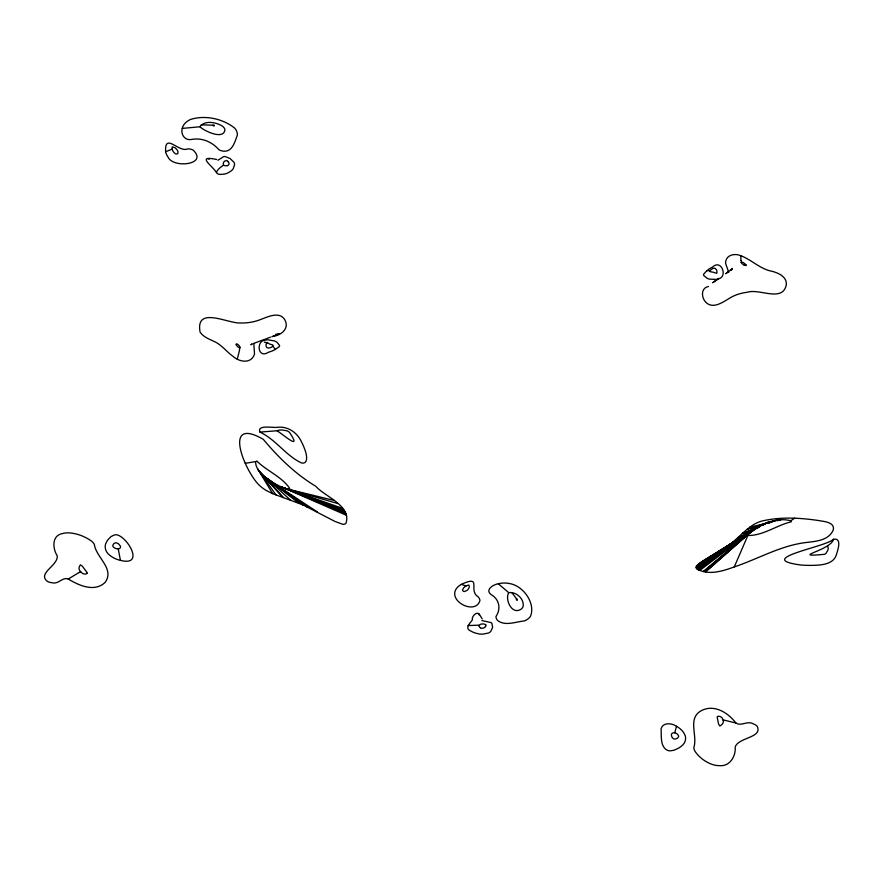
<?xml version="1.0" encoding="UTF-8"?>
<svg xmlns="http://www.w3.org/2000/svg" width="883" height="883" viewBox="0 0 883 883"><rect width="100%" height="100%" fill="white"/><g stroke="black" fill="none" stroke-linecap="round" stroke-linejoin="round"><path stroke-width="1.32" d="M253.829 343.52L254.492 353.862A16.435 11.887 7.3 0 1 253.377 356.644C248.829 363.951 238.553 361.357 233.156 356.467C226.39 351.666 221.379 344.348 213.498 341.18C208.675 338.862 203.156 336.787 200.088 332.129C195.198 305.562 227.869 323.62 240.331 323.001A42.958 31.06 7.3 0 0 248.509 322.593A39.901 28.841 7.3 0 0 256.556 320.904C264.425 318.818 278.84 309.536 284.944 319.988C289.58 328.708 280.971 335.529 272.902 336.335M239.503 350.275L237.284 359.171M485.926 624.789L483.917 623.961A9.492 6.865 7.3 0 0 483.034 623.961A13.841 10.011 7.3 0 0 480.86 624.138L478.674 625.55A3.013 2.185 7.3 0 0 478.774 625.904A4.426 3.201 7.3 0 0 480.142 627.515A3.532 2.55 7.3 0 0 480.473 627.747M199.911 126.777C204.668 119.989 216.026 122.207 222.273 126.037A8.698 6.291 7.3 0 1 224.006 127.726A8.962 6.479 7.3 0 1 224.966 129.646C223.852 140.441 204.083 130.894 199.911 126.777L182.262 128.41C180.518 134.139 184.724 140.662 191.081 139.525C201.865 137.395 211.876 141.766 218.951 149.724A7.55 5.464 7.3 0 0 220.838 150.585L221.699 150.838A9.68 6.998 7.3 0 0 224.425 151.225C232.593 151.446 235.077 141.291 237.306 135.22A12.66 9.15 7.3 0 0 237.174 132.748L236.567 130.993A17.969 12.991 7.3 0 0 234.856 128.267C223.167 118.719 205.154 114.801 190.596 119.437A20.353 14.713 7.3 0 0 185.562 122.737L184.083 124.426A18.962 13.709 7.3 0 0 182.262 128.41M213.951 125.176A6.402 4.625 7.3 0 0 213.554 125.011L212.671 125.43L213.807 125.971A1.347 0.982 7.3 0 0 214.271 125.872L214.293 125.342M479.094 614.866C477.979 610.186 471.069 616.422 472.405 619.855C469.888 623.497 463.961 628.508 471.345 631.29A17.439 12.616 7.3 0 0 474.922 632.934L478.95 633.917A16.766 12.13 7.3 0 0 482.979 634.137L488.509 633.012A8.742 6.313 7.3 0 0 490.672 631.544L492.637 627.416L491.93 623.53A4.272 3.091 7.3 0 0 490.97 622.57L481.897 620.572M517.416 600.043L516.886 600.197A1.347 0.971 7.3 0 1 516.412 599.932L516.345 598.983L517.372 599.325A5.982 4.327 7.3 0 1 517.416 599.656M285.441 488.442L288.741 489.248L289.79 488.498C281.578 476.478 266.975 471.114 256.798 461.014L255.485 461.975L256.092 465.418A30.055 21.722 7.3 0 0 257.571 468.707L272.648 493.641L303.145 504.977L335.032 521.478L342.747 524.281A3.389 2.45 7.3 0 0 345.948 523.277C351.942 505.738 324.238 496.279 315.959 486.401C295.43 474.061 278.443 457.46 263.266 439.315C220.452 414.69 246.18 474.657 260.529 486.367A35.552 25.706 7.3 0 0 266.379 490.551L272.648 493.641M240.099 347.681L239.712 347.957A44.68 33.731 -44.2 0 1 239.425 350.286M674.767 732.791L676.654 733.585A6.347 4.592 7.3 0 1 677.702 734.446L678.619 735.981A3.035 2.196 7.3 0 1 678.552 736.852L677.647 737.956A6.071 4.393 7.3 0 1 676.533 738.596L676.223 738.718A4.68 3.377 7.3 0 1 675.517 738.928L674.568 739.016A2.009 1.446 7.3 0 1 673.619 738.817L672.095 737.493L671.367 735.009A4.371 3.157 7.3 0 1 671.643 733.939A2.892 2.086 7.3 0 1 674.767 732.769L676.488 726.29C671.886 723.122 662.945 721.974 661.08 728.795C661.599 735.837 659.866 746.764 667.548 750.373A6.302 4.558 7.3 0 0 669.987 750.859L674.016 750.263L678.486 748.188A31.391 22.693 7.3 0 0 681.058 746.411C685.197 743.773 687.117 738.133 684.347 733.817A21.093 15.254 7.3 0 0 676.477 726.29M728.751 272.406L725.605 263.454A16.435 11.876 7.3 0 1 725.936 260.518C727.702 254.282 735.627 253.41 740.782 255.695L740.98 260.408M276.964 430.772L279.083 430.109A18.565 13.422 7.3 0 1 281.909 429.977L286.909 430.794A7.152 5.166 7.3 0 1 288.564 431.666A7.726 5.585 7.3 0 1 289.536 432.438C302.582 451.908 283.52 434.568 276.964 430.772L259.933 432.085C256.677 424.05 274.017 428.398 278.09 427.206C288.377 426.346 297.593 432.946 301.622 442.173A81.368 58.83 7.3 0 1 305.088 450.319C306.633 454.16 308.774 464.403 301.611 463.034C285.904 455.738 275.904 439.546 259.933 432.085M698.762 563.84L758.475 526.533L701.455 561.952L696.356 566.467A3.389 2.45 7.3 0 0 697.095 569.071C708.607 575.65 722.769 571.135 734.281 566.908L748.354 534.314L751.808 530.992A62.836 45.43 7.3 0 1 759.546 525.948L767.835 522.317L777.007 520.087A29.923 21.634 7.3 0 1 785.528 519.811L790.263 520.551L791.3 521.809C776.61 525.253 763.519 535.562 748.21 535.506L748.354 534.314M731.345 269.734L731.963 268.907L729.192 271.147M709.811 270.551L709.789 271.556L711.952 272.019A15.32 11.082 7.3 0 1 712.548 272.096A5.927 4.283 7.3 0 1 714.634 272.67A4.757 3.433 7.3 0 1 715.053 272.902L716.841 273.288L716.919 271.015A12.351 8.929 7.3 0 0 716.378 269.657L714.954 268.244L713 268.355L709.811 270.551L706.797 270.772L703.596 274.227A3.698 2.671 7.3 0 0 703.696 275.463L707.117 278.3A11.247 8.135 7.3 0 0 709.634 279.16L716.036 279.403A9.161 6.623 7.3 0 0 718.011 278.918C728.265 277.538 721.543 258.476 712.559 267.052A46.832 33.852 7.3 0 0 709.137 268.929L706.797 270.772M827.724 546.411L828.221 548.144A18.587 13.444 7.3 0 1 827.89 550.186L825.892 553.442A7.141 5.166 7.3 0 1 824.446 554.325C788.276 557.603 831.168 550.374 833.464 539.27C842.062 537.626 837.978 549.513 836.654 553.807C834.17 564.436 821.455 565.164 812.57 565.363A81.391 58.841 7.3 0 1 801.146 565.032C752.813 558.773 825.285 547.328 833.464 539.27M217.946 160.253L223.686 156.589A4.272 3.091 7.3 0 1 225.242 156.589L230.066 158.51L233.918 162.24A8.742 6.313 7.3 0 1 234.613 164.47L233.322 168.565A16.766 12.13 7.3 0 1 231.169 170.927L228.156 172.814A17.45 12.616 7.3 0 1 224.58 174.028C216.037 175.496 212.737 172.516 223.487 165.143L224.194 165.474A4.426 3.201 7.3 0 0 226.865 165.651L227.273 165.585M723.464 548.796C735.175 542.118 743.221 530.661 754.833 523.895A35.552 25.706 7.3 0 1 761.433 521.169C779.987 516.654 799.534 517.747 818.287 520.484C823.298 521.478 835.406 521.985 833.199 530.12C827.702 542.283 812.062 541.213 800.969 543.266C777.526 547.339 756.665 559.436 734.281 566.908M752.305 530.606L705.396 571.963L752.835 530.208L703.343 571.588L753.376 529.811M267.152 342.427L265.982 344.767A14.768 10.684 7.3 0 0 266.059 345.551A11.082 8.013 7.3 0 0 266.169 346.158C266.633 350.75 277.35 345.33 271.202 344.513A15.43 11.159 7.3 0 1 270.628 344.359A6.049 4.371 7.3 0 1 268.929 343.63A4.801 3.466 7.3 0 1 268.355 343.211L264.304 342.107M699.689 570.528L753.939 529.403L698.221 569.844L754.524 529.005M726.643 273.002L728.298 271.809L725.506 273.752M713.442 282.196L718.894 278.388L712.515 282.781M697.095 569.071L755.12 528.597M725.506 547.504L748.563 533.376M696.378 568.222L755.727 528.2M79.194 572.416L68.256 579.038C62.704 576.577 58.366 584.723 52.174 582.747A9.702 7.009 7.3 0 1 47.461 581.455C36.854 573.177 58.598 565.517 57.185 555.705C52.516 548.475 51.678 535.451 62.461 533.575A16.943 12.252 7.3 0 1 67.914 532.824C76.324 533.089 84.636 536.235 91.468 541.058A15.751 11.391 7.3 0 1 94.304 544.281C96.026 557.526 114.812 568.531 105.254 582.261C94.647 592.625 78.896 585.473 68.256 579.038M696.146 567.283L756.356 527.802L696.356 566.467L756.886 527.471L696.897 565.606L757.426 527.151M790.771 520.738L794.7 518.211M466.003 585.937L468.807 584.965L469.315 586.908A11.17 8.068 7.3 0 1 468.619 588.564L468.178 589.226A9.912 7.174 7.3 0 1 466.975 590.484L464.458 591.511A1.7 1.236 7.3 0 1 463.31 591.18A2.13 1.534 7.3 0 1 462.56 589.999L463.564 587.957A17.472 12.638 7.3 0 1 466.014 585.937L461.246 584.391L459.303 585.694A22.991 16.622 7.3 0 0 456.566 588.376C447.228 601.202 475.606 615.539 479.944 600.528A9.978 7.207 7.3 0 0 479.303 598.464A9.161 6.623 7.3 0 0 478.023 596.709C467.769 590.374 482.791 574.557 461.246 584.391M718.343 552.018L721.411 550.087M697.702 564.734L757.945 526.842M251.887 344.116L250.849 344.767L252.273 343.895M730.031 544.844L701.455 561.952M732.349 543.42L741.588 537.725M743.905 536.301L747.371 534.171M753.155 530.606L750.837 532.03L754.336 529.855M760.097 526.323L757.791 527.736L764.711 523.498L762.404 524.91M744.347 536.069L729.071 544.999L743.309 536.809M763.133 525.065L767.835 522.317M767.051 523.166L769.424 521.809L767.018 523.144M275.319 349.425L272.372 350.926A46.898 33.907 7.3 0 1 268.454 352.24C257.163 359.513 255.86 339.436 266.191 340.021A9.172 6.634 7.3 0 1 268.289 339.845L274.613 340.981A11.247 8.135 7.3 0 1 276.887 342.174L279.547 345.408A3.698 2.671 7.3 0 1 279.304 346.611L275.319 349.425L272.946 346.224M732.195 542.615L750.208 532.548M508.718 592.659C504.789 598.972 511.423 614.899 520.639 609.491A8.962 6.479 7.3 0 0 522.272 607.99A8.698 6.291 7.3 0 0 523.178 606.135C524.149 598.575 516.003 591.511 508.718 592.659L498.365 583.762C493.752 584.436 484.822 589.436 490.871 594.425C499.403 599.237 501.18 608.608 496.036 616.433A7.55 5.453 7.3 0 0 496.191 618.001L496.423 618.652A9.68 6.998 7.3 0 0 497.637 620.517C504.966 626.367 515.661 621.798 523.983 620.992A12.66 9.15 7.3 0 0 526.765 619.756L528.42 618.553A17.969 12.991 7.3 0 0 530.54 616.213C535.264 604.27 525.319 589.116 513.829 584.723A20.353 14.713 7.3 0 0 506.93 583.155L505.517 583.056A19.029 13.764 7.3 0 0 498.365 583.762M737.879 537.725L757.526 528.012M767.349 523.155L771.036 521.334M760.274 526.235L742.415 533.475L759.071 527.03M774.314 520.551L767.934 523.133L771.885 522.063M165.607 151.744C164.547 131.876 178.896 153.101 187.704 148.863A9.161 6.623 7.3 0 1 190.342 149.139A9.978 7.219 7.3 0 1 193.024 150C208.774 164.58 173.189 168.796 168.024 157.053A22.991 16.622 7.3 0 1 166.203 153.741L165.607 151.744L172.141 149.095L172.207 146.854L174.823 147.649A11.148 8.057 7.3 0 1 176.401 149.084L176.964 149.757A9.68 6.998 7.3 0 1 177.936 151.479L177.869 153.454A1.689 1.214 7.3 0 1 176.953 153.951A2.13 1.534 7.3 0 1 175.242 153.697L173.333 151.832A17.483 12.638 7.3 0 1 172.152 149.095M271.821 336.776L279.547 333.697L275.761 334.315M263.862 339.723L270.463 337.151M773.155 521.577L777.007 520.087L747.173 529.215L764.082 524.325M253.631 343.443L262.847 340.01M708.486 286.489C700.539 287.902 701.312 297.957 706.014 302.461C714.137 310.165 725.164 300.286 732.415 296.6A39.89 28.841 7.3 0 1 739.722 293.774A42.958 31.06 7.3 0 1 747.504 292.207C759.535 288.311 782.857 302.748 786.345 284.602C786.919 276.787 778.663 273.079 772.349 271.368C760.384 269.304 751.852 259.878 740.782 255.695M777.084 520.562L779.678 519.8M749.612 527.272L771.808 521.93M777.04 520.672L780.958 519.734M245.242 463.343L255.551 461.577M468.012 625.539L478.674 625.197M746.047 264.955A3.157 2.285 7.3 0 0 745.771 264.624L745.638 264.481A11.876 8.587 7.3 0 0 745.009 263.918L744.137 263.233A17.053 12.329 7.3 0 0 743.872 263.035L743.817 262.991A12.219 8.83 7.3 0 0 742.901 262.394L741.091 262.262M201.214 124.823L212.66 125.198M216.666 159.492C195.143 154.9 213.101 166.159 216.368 172.593M239.624 347.946L238.355 347.24A12.263 8.863 7.3 0 1 237.604 346.533L237.549 346.489A16.865 12.185 7.3 0 1 237.339 346.257L236.655 345.474A12.572 9.084 7.3 0 1 236.302 345.01L236.081 344.679A3.146 2.274 7.3 0 1 235.893 344.326M120.419 560.374C145.022 566.643 127.814 537.107 116.777 534.811A6.302 4.558 7.3 0 0 114.326 534.977L110.971 536.61L107.947 539.778A31.402 22.704 7.3 0 0 106.468 542.151C103.686 546.555 105.651 552.239 109.635 555.164A21.093 15.254 7.3 0 0 120.43 560.363L118.234 548.895L116.137 548.619A6.358 4.592 7.3 0 1 114.768 548.067L113.19 546.831A3.035 2.196 7.3 0 1 112.825 545.959L113.112 544.656A6.082 4.393 7.3 0 1 113.797 543.762L114.017 543.564A4.68 3.377 7.3 0 1 114.558 543.177L115.375 542.835A1.998 1.446 7.3 0 1 116.07 542.769L118.355 543.674L120.231 545.871A4.371 3.157 7.3 0 1 120.496 546.974A2.892 2.086 7.3 0 1 118.234 548.917M724.446 720.219L735.903 722.978C740.793 726.698 747.57 720.362 753.21 723.817A9.702 7.009 7.3 0 1 757.128 726.212C763.133 737.791 738.276 737.316 735.197 746.985C735.981 756.301 729.722 766.786 719.325 765.638A16.943 12.252 7.3 0 1 713.696 764.899C706.223 762.669 699.391 757.746 694.987 751.312A15.751 11.391 7.3 0 1 693.828 747.658C697.934 735.34 686.875 718.056 701.786 710.418C714.601 704.093 728.155 712.857 735.903 722.978M287.152 488.961L334.348 500.484M286.335 488.729L337.946 503.564M207.825 158.576L209.205 159.249M342.604 508.354L282.439 487.317A62.825 45.419 7.3 0 1 273.112 482.747M284.006 487.935L343.917 510.076M283.233 487.637L345.021 511.809M282.439 487.317L345.904 513.553M281.754 487.03L346.566 515.341M273.101 482.758L265.507 477.56L259.392 471.445A29.912 21.622 7.3 0 1 257.571 468.718M743.751 264.889L743.475 264.723A9.503 6.876 7.3 0 1 741.532 263.057L741.135 262.439M317.317 511.919L268.101 479.535L307.67 507.052L265.507 477.56L303.145 504.977L264.249 476.511L298.907 503.2M265.474 477.537L307.549 506.997M223.487 165.143L223.289 163.156A13.852 10.011 7.3 0 1 224.094 161.699A10.011 7.241 7.3 0 1 224.403 161.291L226.512 160.452A2.837 2.053 7.3 0 1 227.119 160.75A5.519 3.996 7.3 0 1 228.366 161.843M263.079 475.451L290.496 500.054M260.927 473.266L283.311 497.615L259.392 471.445M511.776 592.537L516.599 598.862M258.101 469.601L276.048 495.01M479.039 613.696L482.206 618.961M746.135 265.11L745.958 265.54A2.969 2.141 7.3 0 1 743.872 264.823M240.121 347.461L239.889 346.809A9.503 6.865 7.3 0 0 238.388 344.933L238.167 344.712A3.499 2.528 7.3 0 0 236.589 343.796M80.596 571.665A60.894 54.349 -20.1 0 1 79.293 572.548M228.244 161.909A3.62 2.616 7.3 0 1 227.406 165.739M485.319 626.621A3.62 2.616 7.3 0 1 480.374 627.89M485.981 625.385A5.519 3.996 7.3 0 1 485.462 626.665M723.177 720.23A60.452 30.706 28.4 0 1 724.557 720.517M741.565 261.931A44.724 16.843 37 0 1 741.091 260.452M87.196 573.288L85.717 574.071A4.614 3.333 7.3 0 1 82.318 573.233L80.496 571.544A12.517 9.051 7.3 0 1 79.79 570.573L79.271 569.568A5.419 3.918 7.3 0 1 79.073 568.619A7.649 5.53 7.3 0 1 79.073 568.155L79.15 567.57A24.338 17.594 7.3 0 1 79.338 566.555L80.419 564.855L82.229 566.091A29.757 21.512 7.3 0 1 83.079 567.118L86.677 572.018A9.448 6.832 7.3 0 1 86.953 572.515L87.196 573.288M717.316 717.128L717.305 717.36A9.47 6.843 7.3 0 0 717.327 717.89L718.409 723.265A29.647 21.435 7.3 0 0 718.729 724.413L719.877 726.003L721.742 724.744A24.327 17.583 7.3 0 0 722.426 723.872L722.78 723.365A7.605 5.497 7.3 0 0 723.011 722.945A5.419 3.918 7.3 0 0 723.287 722.04L723.276 720.992A12.528 9.062 7.3 0 0 723.067 719.932L722.106 717.934A4.614 3.333 7.3 0 0 719.259 716.29L717.702 716.312L717.316 717.128M731.864 269.039L732.515 268.399L730.716 270.121L731.908 269.017"/></g></svg>
